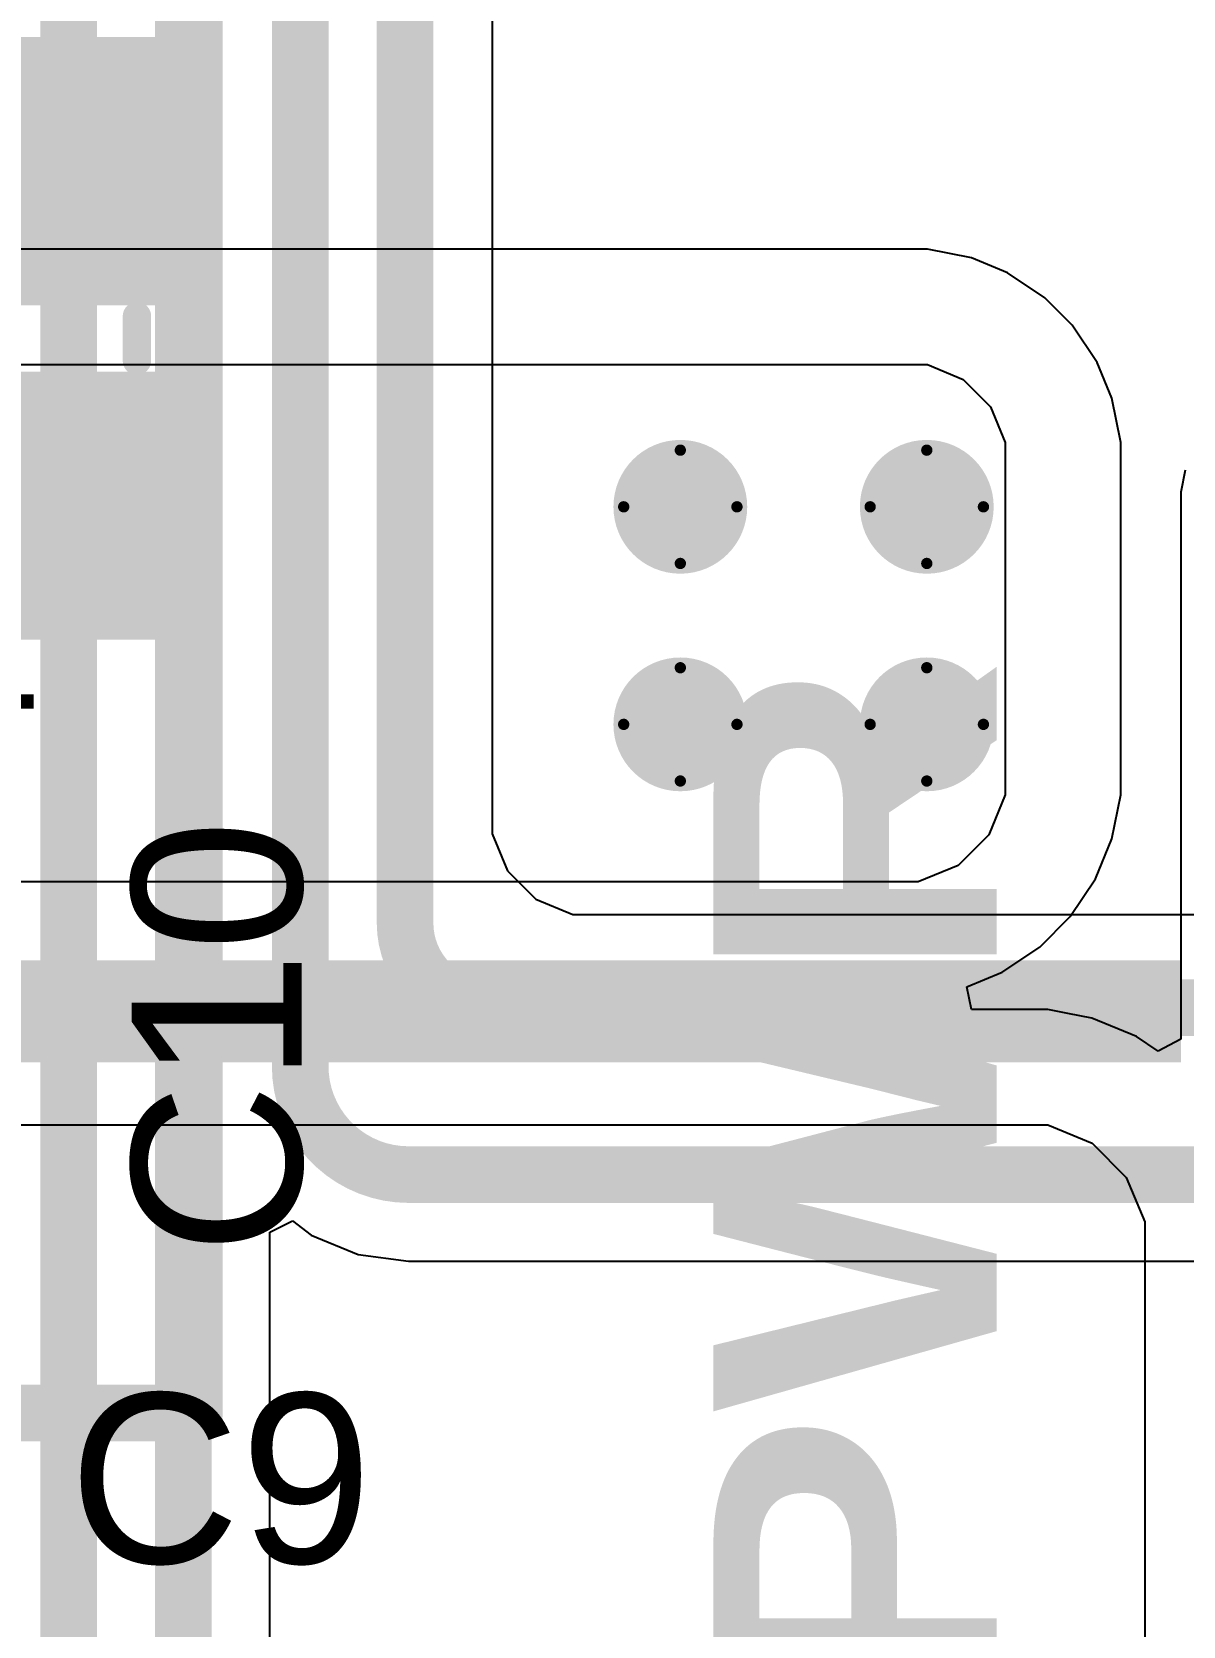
# Model space of a CAD drawing. Header units: inches. Extents: x -4 to 238, y -5 to 115.
# Drawn here: x 57.54 to 62.71, y 3.83 to 10.98 of the extents above; entities that cross this region are included whole.
import ezdxf

# ---------------------------------------------------------------- set-up
doc = ezdxf.new("R2010")
doc.units = ezdxf.units.IN
for name, color, linetype in [('Bottom Layer', 5, 'Continuous'), ('Drill Drawing', 1, 'Continuous'), ('Mechanical 13', 56, 'Continuous'), ('Top Layer', 1, 'Continuous'), ('Top Overlay', 2, 'Continuous'), ('Top Paste', 8, 'Continuous'), ('Top Solder', 216, 'Continuous'), ('Via Holes', 16, 'Continuous')]:
    doc.layers.add(name, color=color, linetype=linetype)
doc.styles.add('Arial', font='', dxfattribs={"height": 0.2})
doc.styles.add('Arial Black_Bold', font='', dxfattribs={"height": 0.2})
doc.styles.get('Arial').set_extended_font_data('Arial')
doc.styles.get('Arial Black_Bold').set_extended_font_data('Arial Black', bold=True)

# ---------------------------------------------------------------- blocks, each defined once
blk = doc.blocks.new('T____0805_75')
at = {"layer": 'Top Layer'}
for points in [[(-1.24999877, 0.74999977), (-0.24999823, 0.74999977), (-0.24999823, -0.74999977), (-1.24999877, -0.74999977)], [(0.25000331, 0.74999977), (1.25000385, 0.74999977), (1.25000385, -0.74999977), (0.25000331, -0.74999977)]]:
    blk.add_hatch(color=1, dxfattribs=at).paths.add_polyline_path(points)
at = {"layer": 'Top Paste'}
for points in [[(-1.24999877, 0.74999977), (-0.24999823, 0.74999977), (-0.24999823, -0.74999977), (-1.24999877, -0.74999977)], [(0.25000331, 0.74999977), (1.25000385, 0.74999977), (1.25000385, -0.74999977), (0.25000331, -0.74999977)]]:
    blk.add_hatch(color=8, dxfattribs=at).paths.add_polyline_path(points)
at = {"layer": 'Top Solder'}
for points in [[(-1.35159877, 0.85159977), (-0.14839823, 0.85159977), (-0.14839823, -0.85159977), (-1.35159877, -0.85159977)], [(0.14840331, 0.85159977), (1.35160385, 0.85159977), (1.35160385, -0.85159977), (0.14840331, -0.85159977)]]:
    blk.add_hatch(color=216, dxfattribs=at).paths.add_polyline_path(points)
at = {"layer": 'Top Overlay'}
for points in [[(-0.09999725999999999, 0.7000036799999999, 0.127, 0.127, 0), (0.0999998, 0.7000036799999999, 0.127, 0.127, 0)], [(-0.09999725999999999, -0.7000036799999999, 0.127, 0.127, 0), (0.0999998, -0.7000036799999999, 0.127, 0.127, 0)]]:
    blk.add_lwpolyline(points, format="xyseb", dxfattribs=at)
for points in [[(-0.13174726, 0.7000036799999999, 0.0635, 0.0635, 1), (-0.06824725999999999, 0.7000036799999999, 0.0635, 0.0635, 1)], [(0.0682498, 0.7000036799999999, 0.0635, 0.0635, 1), (0.1317498, 0.7000036799999999, 0.0635, 0.0635, 1)], [(-0.13174726, -0.7000036799999999, 0.0635, 0.0635, 1), (-0.06824725999999999, -0.7000036799999999, 0.0635, 0.0635, 1)], [(0.0682498, -0.7000036799999999, 0.0635, 0.0635, 1), (0.1317498, -0.7000036799999999, 0.0635, 0.0635, 1)]]:
    blk.add_lwpolyline(points, format="xyseb", close=True, dxfattribs=at)
at = {"layer": 'Top Overlay', "style": 'Arial'}
blk.add_text('+', height=0.635, dxfattribs=at).set_placement((-1.8865977, -0.31739586))

msp = doc.modelspace()

# ---------------------------------------------------------------- hatches: boundary and pattern name
at = {"layer": 'Bottom Layer'}
h = msp.add_hatch(color=5, dxfattribs=at)
edge = h.paths.add_edge_path()
edge.add_arc((60.45199999999999, 8.84972322), 0.2999994, 0, 360)
h = msp.add_hatch(color=5, dxfattribs=at)
edge = h.paths.add_edge_path()
edge.add_arc((61.55739529999999, 8.84972322), 0.2999994, 0, 360)
h = msp.add_hatch(color=5, dxfattribs=at)
edge = h.paths.add_edge_path()
edge.add_arc((60.45199999999999, 7.874), 0.2999994, 0, 360)
h = msp.add_hatch(color=5, dxfattribs=at)
edge = h.paths.add_edge_path()
edge.add_arc((61.55739529999999, 7.874), 0.2999994, 0, 360)
at = {"layer": 'Top Layer'}
h = msp.add_hatch(color=1, dxfattribs=at)
edge = h.paths.add_edge_path()
edge.add_arc((60.45199999999999, 8.84972322), 0.2999994, 0, 360)
h = msp.add_hatch(color=1, dxfattribs=at)
edge = h.paths.add_edge_path()
edge.add_arc((61.55739529999999, 8.84972322), 0.2999994, 0, 360)
h = msp.add_hatch(color=1, dxfattribs=at)
edge = h.paths.add_edge_path()
edge.add_arc((60.45199999999999, 7.874), 0.2999994, 0, 360)
h = msp.add_hatch(color=1, dxfattribs=at)
edge = h.paths.add_edge_path()
edge.add_arc((61.55739529999999, 7.874), 0.2999994, 0, 360)
msp.add_hatch(color=1, dxfattribs=at).paths.add_polyline_path([(56.5154953, 6.358679179999999), (62.69718474, 6.358679179999999), (62.69718474, 6.81587918), (56.5154953, 6.81587918)])
at = {"layer": 'Via Holes'}
h = msp.add_hatch(color=7, dxfattribs=at)
edge = h.paths.add_edge_path()
edge.add_arc((60.45199999999999, 8.84972322), 0.1499997, 0, 360)
h = msp.add_hatch(color=7, dxfattribs=at)
edge = h.paths.add_edge_path()
edge.add_arc((61.55739529999999, 8.84972322), 0.1499997, 0, 360)
h = msp.add_hatch(color=7, dxfattribs=at)
edge = h.paths.add_edge_path()
edge.add_arc((60.45199999999999, 7.874), 0.1499997, 0, 360)
h = msp.add_hatch(color=7, dxfattribs=at)
edge = h.paths.add_edge_path()
edge.add_arc((61.55739529999999, 7.874), 0.1499997, 0, 360)

# ---------------------------------------------------------------- linework, layer by layer
at = {"layer": 'Bottom Layer'}
for p, q in [((59.60824502, 41.65338634), (59.60824755999999, 7.47314736)), ((59.60824755999999, 7.47314736), (59.60824502, 7.38338376)), ((59.60824502, 7.38338376), (59.6769444, 7.217524299999999)), ((59.6769444, 7.217524299999999), (59.80388852, 7.090580179999999)), ((59.80388852, 7.090580179999999), (59.96974797999999, 7.021880799999999)), ((59.96974797999999, 7.021880799999999), (60.05951158, 7.021885879999999)), ((60.05951158, 7.021885879999999), (65.9892, 7.021885879999999)), ((58.61111721999999, 5.59718718), (58.71271721999999, 5.64729122)), ((58.61111721999999, -1.43096996), (58.61111721999999, 5.59718718)), ((58.71271721999999, 5.64729122), (58.79581332, 5.58353214)), ((58.79581332, 5.58353214), (59.00667142, 5.4961917)), ((59.00667142, 5.4961917), (59.23295239999999, 5.46640004)), ((59.23295239999999, 5.46640004), (59.23295239999999, 5.46641528)), ((59.23295239999999, 5.46641528), (64.79631439999999, 5.46641528))]:
    msp.add_line(p, q, dxfattribs=at)
for points in [[(59.21749903999999, 6.982272039999999, 0.254, 0.254, 0), (59.21749903999999, 33.7553046, 0.254, 0.254, 0)], [(58.74715199999999, 6.34068074, 0.254, 0.254, 0), (58.74715199999999, 33.1694917, 0.254, 0.254, 0)], [(58.22265215999999, -1.43096996, 0.254, 0.254, 0), (58.22265215999999, 32.58332828, 0.254, 0.254, 0)], [(57.70908448, -0.7871841, 0.254, 0.254, 0), (57.70908448, 31.99315674, 0.254, 0.254, 0)], [(59.59577107999999, 6.604, 0.254, 0.254, -0.4142135623730951), (59.21749903999999, 6.982272039999999, 0.254, 0.254, 0)], [(59.59577107999999, 6.604, 0.254, 0.254, 0), (82.28984304, 6.604, 0.254, 0.254, 0)], [(59.23295239999999, 5.854880339999999, 0.254, 0.254, -0.4142135623730951), (58.74715199999999, 6.34068074, 0.254, 0.254, 0)], [(59.23295239999999, 5.854880339999999, 0.254, 0.254, 0), (65.1913225, 5.854880339999999, 0.254, 0.254, 0)]]:
    msp.add_lwpolyline(points, format="xyseb", dxfattribs=at)
for points in [[(59.15399904, 6.982272039999999, 0.127, 0.127, 1), (59.28099903999999, 6.982272039999999, 0.127, 0.127, 1)], [(59.15399904, 6.982272039999999, 0.127, 0.127, 1), (59.28099903999999, 6.982272039999999, 0.127, 0.127, 1)], [(59.53227107999999, 6.604, 0.127, 0.127, 1), (59.65927107999999, 6.604, 0.127, 0.127, 1)], [(59.53227107999999, 6.604, 0.127, 0.127, 1), (59.65927107999999, 6.604, 0.127, 0.127, 1)], [(58.683652, 6.34068074, 0.127, 0.127, 1), (58.810652, 6.34068074, 0.127, 0.127, 1)], [(58.683652, 6.34068074, 0.127, 0.127, 1), (58.810652, 6.34068074, 0.127, 0.127, 1)], [(59.16945239999999, 5.854880339999999, 0.127, 0.127, 1), (59.2964524, 5.854880339999999, 0.127, 0.127, 1)], [(59.16945239999999, 5.854880339999999, 0.127, 0.127, 1), (59.2964524, 5.854880339999999, 0.127, 0.127, 1)]]:
    msp.add_lwpolyline(points, format="xyseb", close=True, dxfattribs=at)
at = {"layer": 'Drill Drawing'}
for points in [[(60.198, 8.84972322, 0.0508, 0.0508, 0), (60.45199999999999, 9.10372322, 0.0508, 0.0508, 0)], [(60.45199999999999, 9.10372322, 0.0508, 0.0508, 0), (60.706, 8.84972322, 0.0508, 0.0508, 0)], [(61.3033953, 8.84972322, 0.0508, 0.0508, 0), (61.55739529999999, 9.10372322, 0.0508, 0.0508, 0)], [(61.55739529999999, 9.10372322, 0.0508, 0.0508, 0), (61.8113953, 8.84972322, 0.0508, 0.0508, 0)], [(60.198, 8.84972322, 0.0508, 0.0508, 0), (60.45199999999999, 8.59572322, 0.0508, 0.0508, 0)], [(60.45199999999999, 8.59572322, 0.0508, 0.0508, 0), (60.706, 8.84972322, 0.0508, 0.0508, 0)], [(61.3033953, 8.84972322, 0.0508, 0.0508, 0), (61.55739529999999, 8.59572322, 0.0508, 0.0508, 0)], [(61.55739529999999, 8.59572322, 0.0508, 0.0508, 0), (61.8113953, 8.84972322, 0.0508, 0.0508, 0)], [(60.198, 7.874, 0.0508, 0.0508, 0), (60.45199999999999, 8.128, 0.0508, 0.0508, 0)], [(60.45199999999999, 8.128, 0.0508, 0.0508, 0), (60.706, 7.874, 0.0508, 0.0508, 0)], [(61.3033953, 7.874, 0.0508, 0.0508, 0), (61.55739529999999, 8.128, 0.0508, 0.0508, 0)], [(61.55739529999999, 8.128, 0.0508, 0.0508, 0), (61.8113953, 7.874, 0.0508, 0.0508, 0)], [(60.198, 7.874, 0.0508, 0.0508, 0), (60.45199999999999, 7.619999999999999, 0.0508, 0.0508, 0)], [(60.45199999999999, 7.619999999999999, 0.0508, 0.0508, 0), (60.706, 7.874, 0.0508, 0.0508, 0)], [(61.3033953, 7.874, 0.0508, 0.0508, 0), (61.55739529999999, 7.619999999999999, 0.0508, 0.0508, 0)], [(61.55739529999999, 7.619999999999999, 0.0508, 0.0508, 0), (61.8113953, 7.874, 0.0508, 0.0508, 0)]]:
    msp.add_lwpolyline(points, format="xyseb", dxfattribs=at)
for points in [[(60.4393, 9.10372322, 0.0254, 0.0254, 1), (60.4647, 9.10372322, 0.0254, 0.0254, 1)], [(60.4393, 9.10372322, 0.0254, 0.0254, 1), (60.4647, 9.10372322, 0.0254, 0.0254, 1)], [(61.5446953, 9.10372322, 0.0254, 0.0254, 1), (61.5700953, 9.10372322, 0.0254, 0.0254, 1)], [(61.5446953, 9.10372322, 0.0254, 0.0254, 1), (61.5700953, 9.10372322, 0.0254, 0.0254, 1)], [(60.1853, 8.84972322, 0.0254, 0.0254, 1), (60.2107, 8.84972322, 0.0254, 0.0254, 1)], [(60.1853, 8.84972322, 0.0254, 0.0254, 1), (60.2107, 8.84972322, 0.0254, 0.0254, 1)], [(60.69329999999999, 8.84972322, 0.0254, 0.0254, 1), (60.71869999999999, 8.84972322, 0.0254, 0.0254, 1)], [(60.69329999999999, 8.84972322, 0.0254, 0.0254, 1), (60.71869999999999, 8.84972322, 0.0254, 0.0254, 1)], [(61.2906953, 8.84972322, 0.0254, 0.0254, 1), (61.3160953, 8.84972322, 0.0254, 0.0254, 1)], [(61.2906953, 8.84972322, 0.0254, 0.0254, 1), (61.3160953, 8.84972322, 0.0254, 0.0254, 1)], [(61.79869529999999, 8.84972322, 0.0254, 0.0254, 1), (61.82409529999999, 8.84972322, 0.0254, 0.0254, 1)], [(61.79869529999999, 8.84972322, 0.0254, 0.0254, 1), (61.82409529999999, 8.84972322, 0.0254, 0.0254, 1)], [(60.4393, 8.59572322, 0.0254, 0.0254, 1), (60.4647, 8.59572322, 0.0254, 0.0254, 1)], [(60.4393, 8.59572322, 0.0254, 0.0254, 1), (60.4647, 8.59572322, 0.0254, 0.0254, 1)], [(61.5446953, 8.59572322, 0.0254, 0.0254, 1), (61.5700953, 8.59572322, 0.0254, 0.0254, 1)], [(61.5446953, 8.59572322, 0.0254, 0.0254, 1), (61.5700953, 8.59572322, 0.0254, 0.0254, 1)], [(60.4393, 8.128, 0.0254, 0.0254, 1), (60.4647, 8.128, 0.0254, 0.0254, 1)], [(60.4393, 8.128, 0.0254, 0.0254, 1), (60.4647, 8.128, 0.0254, 0.0254, 1)], [(61.5446953, 8.128, 0.0254, 0.0254, 1), (61.5700953, 8.128, 0.0254, 0.0254, 1)], [(61.5446953, 8.128, 0.0254, 0.0254, 1), (61.5700953, 8.128, 0.0254, 0.0254, 1)], [(60.1853, 7.874, 0.0254, 0.0254, 1), (60.2107, 7.874, 0.0254, 0.0254, 1)], [(60.1853, 7.874, 0.0254, 0.0254, 1), (60.2107, 7.874, 0.0254, 0.0254, 1)], [(60.69329999999999, 7.874, 0.0254, 0.0254, 1), (60.71869999999999, 7.874, 0.0254, 0.0254, 1)], [(60.69329999999999, 7.874, 0.0254, 0.0254, 1), (60.71869999999999, 7.874, 0.0254, 0.0254, 1)], [(61.2906953, 7.874, 0.0254, 0.0254, 1), (61.3160953, 7.874, 0.0254, 0.0254, 1)], [(61.2906953, 7.874, 0.0254, 0.0254, 1), (61.3160953, 7.874, 0.0254, 0.0254, 1)], [(61.79869529999999, 7.874, 0.0254, 0.0254, 1), (61.82409529999999, 7.874, 0.0254, 0.0254, 1)], [(61.79869529999999, 7.874, 0.0254, 0.0254, 1), (61.82409529999999, 7.874, 0.0254, 0.0254, 1)], [(60.4393, 7.619999999999999, 0.0254, 0.0254, 1), (60.4647, 7.619999999999999, 0.0254, 0.0254, 1)], [(60.4393, 7.619999999999999, 0.0254, 0.0254, 1), (60.4647, 7.619999999999999, 0.0254, 0.0254, 1)], [(61.5446953, 7.619999999999999, 0.0254, 0.0254, 1), (61.5700953, 7.619999999999999, 0.0254, 0.0254, 1)], [(61.5446953, 7.619999999999999, 0.0254, 0.0254, 1), (61.5700953, 7.619999999999999, 0.0254, 0.0254, 1)]]:
    msp.add_lwpolyline(points, format="xyseb", close=True, dxfattribs=at)
at = {"layer": 'Mechanical 13'}
for points in [[(58.2729975, 4.78572322, 0.254, 0.254, 0), (58.2729975, 46.78572303999999, 0.254, 0.254, 0)], [(-1.72700188, 4.78572322, 0.254, 0.254, 0), (58.2729975, 4.78572322, 0.254, 0.254, 0)]]:
    msp.add_lwpolyline(points, format="xyseb", dxfattribs=at)
msp.add_lwpolyline([(58.2094975, 4.78572322, 0.127, 0.127, 1), (58.33649749999999, 4.78572322, 0.127, 0.127, 1)], format="xyseb", close=True, dxfattribs=at)
msp.add_lwpolyline([(58.2094975, 4.78572322, 0.127, 0.127, 1), (58.33649749999999, 4.78572322, 0.127, 0.127, 1)], format="xyseb", close=True, dxfattribs=at)
at = {"layer": 'Top Layer'}
for p, q in [((61.56037472, 10.00523018), (54.5232844, 10.00523018)), ((61.75858362, 9.965804299999999), (61.56037472, 10.00523018)), ((61.7585887, 9.96579922), (61.75858362, 9.965804299999999)), ((61.91862394, 9.89951284), (61.7585887, 9.96579922)), ((62.08666018, 9.78723468), (61.91862394, 9.89951284)), ((62.20914913999999, 9.664745719999999), (62.08666018, 9.78723468)), ((62.3214273, 9.49670948), (62.20914913999999, 9.664745719999999)), ((53.13803952, 9.487278459999999), (61.47376071999999, 9.487278459999999)), ((61.47376071999999, 9.487278459999999), (61.56037217999999, 9.487278459999999)), ((61.56037217999999, 9.487278459999999), (61.72041249999999, 9.420986999999998)), ((62.32142983999999, 9.49670186), (62.3214273, 9.49670948)), ((62.38771368, 9.336674239999999), (62.32142983999999, 9.49670186)), ((61.72041249999999, 9.420986999999998), (61.84290145999999, 9.298498039999998)), ((61.84290145999999, 9.298498039999998), (61.90919292, 9.13845772)), ((62.38771876, 9.33666916), (62.38771368, 9.336674239999999)), ((62.42714463999999, 9.13845772), (62.38771876, 9.33666916)), ((61.90919292, 9.13845772), (61.90919292, 9.05184626)), ((62.42713955999999, 7.655394899999999), (62.42714463999999, 9.13845772)), ((61.90919292, 9.05184626), (61.90918783999999, 7.655384740000001)), ((61.90919292, 9.05184626), (61.90919292, 9.05184626)), ((62.71677576, 9.0134567), (62.69717966, 8.914927559999999)), ((62.69717966, 8.914927559999999), (62.69718474, 8.91489708)), ((62.69718474, 8.91489708), (62.69717966, 8.9148666)), ((62.69717966, 8.9148666), (62.69718727999999, 8.860586799999998)), ((62.69718727999999, 8.860586799999998), (62.69718727999999, 6.46245088)), ((61.90918783999999, 7.655384740000001), (61.90919038, 7.5582907)), ((62.4271421, 7.55829578), (62.42713955999999, 7.655394899999999)), ((61.90919038, 7.5582907), (61.83488014, 7.37888542)), ((62.3877213, 7.36009196), (62.4271421, 7.55829578)), ((61.83488014, 7.37888542), (61.69757027999999, 7.241575559999999)), ((62.31340852, 7.18068414), (62.38771621999999, 7.360084339999999)), ((62.38771621999999, 7.360084339999999), (62.3877213, 7.36009196)), ((61.69757027999999, 7.241575559999999), (61.51816245999999, 7.167265319999999)), ((61.4210735, 7.167267859999999), (56.35684944, 7.167270399999999)), ((61.51816245999999, 7.167265319999999), (61.42106842, 7.167270399999999)), ((61.42106842, 7.167270399999999), (61.4210735, 7.167267859999999)), ((62.20112782, 7.01263774), (62.31340598, 7.18067398)), ((62.31340598, 7.18067398), (62.31340852, 7.18068414)), ((62.06381288, 6.875322799999999), (62.20112782, 7.01263774)), ((61.89578172, 6.76304972), (62.06381288, 6.875322799999999)), ((61.73734922, 6.697426279999999), (61.89578172, 6.76304972)), ((61.75755746, 6.595826280000001), (61.73734922, 6.697426279999999)), ((61.99152956, 6.595826280000001), (61.75755746, 6.595826280000001)), ((62.09959894, 6.595828819999999), (61.99152956, 6.595826280000001)), ((62.18923553999999, 6.577998019999999), (62.09959894, 6.595828819999999)), ((62.29780022, 6.556408019999999), (62.18923553999999, 6.577998019999999)), ((62.49748232, 6.473695459999999), (62.29780022, 6.556408019999999)), ((62.59558728, 6.408143139999999), (62.49748232, 6.473695459999999)), ((62.69718727999999, 6.46245088), (62.59558728, 6.408143139999999)), ((56.35684944, 6.077879639999999), (61.99154226, 6.07787456)), ((61.99154226, 6.07787456), (62.09959894, 6.0778771)), ((62.09959894, 6.0778771), (62.29926579999999, 5.99517216)), ((62.29926579999999, 5.99517216), (62.45207982, 5.842355599999999)), ((62.45207982, 5.842355599999999), (62.53478222, 5.64268874)), ((62.53478222, 5.64268874), (62.53477968, 5.53463206)), ((62.53477968, 5.53463206), (62.5347873, 5.5346346)), ((62.5347873, 5.5346346), (62.53479237999999, 1.89991746))]:
    msp.add_line(p, q, dxfattribs=at)

# ---------------------------------------------------------------- block references
at = {"rotation": 90}
msp.add_blockref('T____0805_75', (57.3148841, 9.604766159999999), dxfattribs=at)

# ---------------------------------------------------------------- texts
at = {"layer": 'Top Overlay'}
for s, height, style, p in [('PWR', 1.27, 'Arial Black_Bold', (61.8703868, 3.43645744)), ('C10', 0.7619999999999999, 'Arial', (58.75377378, 5.495168079999999))]:
    msp.add_text(s, height=height, rotation=90, dxfattribs=dict(at, style=style)).set_placement(p)
at = {"layer": 'Top Overlay', "style": 'Arial'}
msp.add_text('C9', height=0.7619999999999999, dxfattribs=at).set_placement((57.70900573999999, 4.1120822))

doc.saveas('drawing.dxf')
